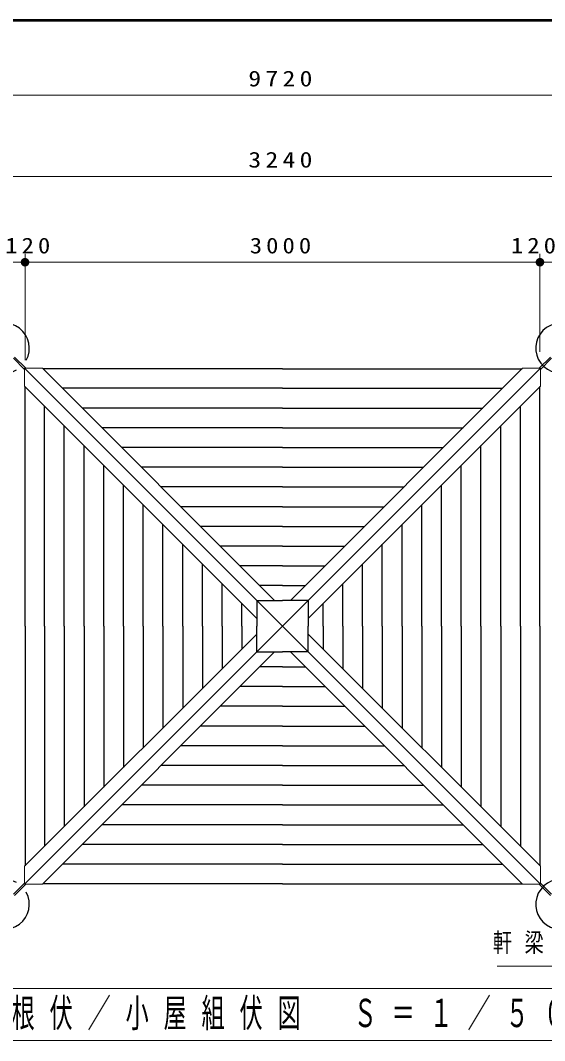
# Model space of a CAD drawing. Units: millimetres on the paper, scale 1:50. Extents: x -365 to 10, y -38 to 257.
# Drawn here: x -269.2 to -208.2, y 138.2 to 257 of the extents above; entities that cross this region are included whole.
import ezdxf

# ---------------------------------------------------------------- set-up
doc = ezdxf.new("R2010")
doc.units = ezdxf.units.MM
doc.layers.add('LY_1', color=7, linetype='Continuous', lineweight=13)
doc.layers.add('LY_2', color=7, linetype='Continuous', lineweight=13)
doc.styles.add('ＭＳ ゴシック', font='')
doc.styles.get('ＭＳ ゴシック').set_extended_font_data('MS Gothic')

# ---------------------------------------------------------------- blocks, each defined once
blk = doc.blocks.new('filled_dot')
at = {"color": 0, "linetype": 'Continuous', "lineweight": -2, "const_width": 1.25}
blk.add_lwpolyline([(-0.625, 0, 1), (0.625, 0, 1)], format="xyb", close=True, dxfattribs=at)

msp = doc.modelspace()

# ---------------------------------------------------------------- linework, layer by layer
at = {"layer": 'LY_1'}
for p, q in [((-335.897, 248.278), (-141.497, 248.278)), ((-271.097, 238.826), (-206.297, 238.826)), ((-268.697, 217.426), (-268.697, 229.826)), ((-208.697, 218.408), (-208.697, 229.826)), ((-271.097, 228.826), (-265.176, 228.826)), ((-268.697, 228.826), (-208.697, 228.826)), ((-212.187, 228.826), (-206.297, 228.826)), ((-202.669, 144.213), (-274.725, 144.213)), ((-274.725, 138.157), (-202.669, 138.157))]:
    msp.add_line(p, q, dxfattribs=at)
at = {"layer": 'LY_1', "lineweight": 25}
for p, q in [((-270.045, 217.647), (-268.744, 216.346)), ((-269.918, 217.775), (-268.616, 216.473)), ((-207.476, 217.775), (-208.777, 216.473)), ((-207.349, 217.647), (-208.65, 216.346)), ((-270.045, 155.205), (-268.744, 156.507)), ((-269.918, 155.078), (-268.616, 156.38)), ((-207.476, 155.078), (-208.777, 156.38)), ((-207.349, 155.205), (-208.65, 156.507))]:
    msp.add_line(p, q, dxfattribs=at)
at = {"layer": 'LY_1', "color": 131}
for p, q in [((-268.744, 214.387), (-268.744, 216.473)), ((-268.744, 214.387), (-268.744, 216.473)), ((-266.658, 216.473), (-268.744, 216.473)), ((-210.736, 216.473), (-208.65, 216.473)), ((-208.65, 214.387), (-208.65, 216.473)), ((-208.65, 214.387), (-208.65, 216.473)), ((-268.744, 158.466), (-268.744, 156.38)), ((-208.65, 158.466), (-208.65, 156.38)), ((-266.658, 156.38), (-268.744, 156.38)), ((-266.658, 156.38), (-268.744, 156.38)), ((-210.736, 156.38), (-208.65, 156.38)), ((-210.736, 156.38), (-208.65, 156.38))]:
    msp.add_line(p, q, dxfattribs=at)
at = {"layer": 'LY_1', "color": 131, "lineweight": 25}
for p, q in [((-241.697, 189.426), (-268.744, 216.473)), ((-241.697, 189.426), (-268.744, 216.473)), ((-241.697, 189.426), (-268.744, 216.473)), ((-239.611, 189.426), (-266.658, 216.473)), ((-237.783, 189.426), (-210.736, 216.473)), ((-235.697, 189.426), (-208.65, 216.473)), ((-235.697, 189.426), (-208.65, 216.473)), ((-235.697, 189.426), (-208.65, 216.473)), ((-241.697, 187.34), (-268.744, 214.387)), ((-241.697, 187.34), (-268.744, 214.387)), ((-235.697, 187.34), (-208.65, 214.387)), ((-235.697, 187.34), (-208.65, 214.387)), ((-241.697, 185.512), (-268.744, 158.466)), ((-235.697, 185.512), (-208.65, 158.466)), ((-241.697, 183.426), (-268.744, 156.38)), ((-241.697, 183.426), (-268.744, 156.38)), ((-241.697, 183.426), (-268.744, 156.38)), ((-239.611, 183.426), (-266.658, 156.38)), ((-239.611, 183.426), (-266.658, 156.38)), ((-237.783, 183.426), (-210.736, 156.38)), ((-237.783, 183.426), (-210.736, 156.38)), ((-235.697, 183.426), (-208.65, 156.38)), ((-235.697, 183.426), (-208.65, 156.38)), ((-235.697, 183.426), (-208.65, 156.38))]:
    msp.add_line(p, q, dxfattribs=at)
at = {"layer": 'LY_1', "color": 4, "lineweight": 25}
for p, q in [((-238.697, 216.426), (-266.611, 216.426)), ((-238.697, 216.426), (-210.783, 216.426)), ((-268.697, 186.426), (-268.697, 214.34)), ((-268.697, 186.426), (-268.697, 214.34)), ((-208.697, 186.426), (-208.697, 214.34)), ((-208.697, 186.426), (-208.697, 214.34)), ((-268.697, 186.426), (-268.697, 158.512)), ((-208.697, 186.426), (-208.697, 158.512)), ((-238.697, 156.426), (-266.611, 156.426)), ((-238.697, 156.426), (-266.611, 156.426)), ((-238.697, 156.426), (-210.783, 156.426)), ((-238.697, 156.426), (-210.783, 156.426))]:
    msp.add_line(p, q, dxfattribs=at)
at = {"layer": 'LY_1', "color": 12, "lineweight": 25}
for p, q in [((-238.697, 214.147), (-264.331, 214.147)), ((-238.697, 214.147), (-213.062, 214.147)), ((-266.417, 186.426), (-266.417, 212.061)), ((-266.417, 186.426), (-266.417, 212.061)), ((-238.697, 211.848), (-262.033, 211.848)), ((-238.697, 211.848), (-215.361, 211.848)), ((-210.976, 186.426), (-210.976, 212.061)), ((-210.976, 186.426), (-210.976, 212.061)), ((-264.119, 186.426), (-264.119, 209.762)), ((-264.119, 186.426), (-264.119, 209.762)), ((-238.697, 209.549), (-259.734, 209.549)), ((-238.697, 209.549), (-217.66, 209.549)), ((-213.275, 186.426), (-213.275, 209.762)), ((-213.275, 186.426), (-213.275, 209.762)), ((-261.82, 186.426), (-261.82, 207.463)), ((-261.82, 186.426), (-261.82, 207.463)), ((-238.697, 207.251), (-257.435, 207.251)), ((-238.697, 207.251), (-219.958, 207.251)), ((-215.574, 186.426), (-215.574, 207.463)), ((-215.574, 186.426), (-215.574, 207.463)), ((-259.521, 186.426), (-259.521, 205.165)), ((-259.521, 186.426), (-259.521, 205.165)), ((-238.697, 204.952), (-255.136, 204.952)), ((-238.697, 204.952), (-222.257, 204.952)), ((-217.872, 186.426), (-217.872, 205.165)), ((-217.872, 186.426), (-217.872, 205.165)), ((-257.222, 186.426), (-257.222, 202.866)), ((-257.222, 186.426), (-257.222, 202.866)), ((-238.697, 202.653), (-252.837, 202.653)), ((-238.697, 202.653), (-224.556, 202.653)), ((-220.171, 186.426), (-220.171, 202.866)), ((-220.171, 186.426), (-220.171, 202.866)), ((-254.923, 186.426), (-254.923, 200.567)), ((-254.923, 186.426), (-254.923, 200.567)), ((-238.697, 200.354), (-250.539, 200.354)), ((-238.697, 200.354), (-226.855, 200.354)), ((-222.47, 186.426), (-222.47, 200.567)), ((-222.47, 186.426), (-222.47, 200.567)), ((-252.625, 186.426), (-252.625, 198.268)), ((-252.625, 186.426), (-252.625, 198.268)), ((-238.697, 198.056), (-248.24, 198.056)), ((-238.697, 198.056), (-229.154, 198.056)), ((-224.769, 186.426), (-224.769, 198.268)), ((-224.769, 186.426), (-224.769, 198.268)), ((-250.326, 186.426), (-250.326, 195.97)), ((-250.326, 186.426), (-250.326, 195.97)), ((-238.697, 195.757), (-245.941, 195.757)), ((-238.697, 195.757), (-231.452, 195.757)), ((-227.068, 186.426), (-227.068, 195.97)), ((-227.068, 186.426), (-227.068, 195.97)), ((-248.027, 186.426), (-248.027, 193.671)), ((-248.027, 186.426), (-248.027, 193.671)), ((-238.697, 193.458), (-243.642, 193.458)), ((-238.697, 193.458), (-233.751, 193.458)), ((-229.366, 186.426), (-229.366, 193.671)), ((-229.366, 186.426), (-229.366, 193.671)), ((-245.728, 186.426), (-245.728, 191.372)), ((-245.728, 186.426), (-245.728, 191.372)), ((-231.665, 186.426), (-231.665, 191.372)), ((-231.665, 186.426), (-231.665, 191.372)), ((-238.697, 191.159), (-241.344, 191.159)), ((-238.697, 191.159), (-236.05, 191.159)), ((-243.429, 186.426), (-243.429, 189.073)), ((-243.429, 186.426), (-243.429, 189.073)), ((-233.964, 186.426), (-233.964, 189.073)), ((-233.964, 186.426), (-233.964, 189.073)), ((-266.417, 186.426), (-266.417, 160.792)), ((-264.119, 186.426), (-264.119, 163.091)), ((-261.82, 186.426), (-261.82, 165.389)), ((-259.521, 186.426), (-259.521, 167.688)), ((-257.222, 186.426), (-257.222, 169.987)), ((-254.923, 186.426), (-254.923, 172.286)), ((-252.625, 186.426), (-252.625, 174.584)), ((-250.326, 186.426), (-250.326, 176.883)), ((-248.027, 186.426), (-248.027, 179.182)), ((-245.728, 186.426), (-245.728, 181.481)), ((-243.429, 186.426), (-243.429, 183.78)), ((-233.964, 186.426), (-233.964, 183.78)), ((-231.665, 186.426), (-231.665, 181.481)), ((-229.366, 186.426), (-229.366, 179.182)), ((-227.068, 186.426), (-227.068, 176.883)), ((-224.769, 186.426), (-224.769, 174.584)), ((-222.47, 186.426), (-222.47, 172.286)), ((-220.171, 186.426), (-220.171, 169.987)), ((-217.872, 186.426), (-217.872, 167.688)), ((-215.574, 186.426), (-215.574, 165.389)), ((-213.275, 186.426), (-213.275, 163.091)), ((-210.976, 186.426), (-210.976, 160.792)), ((-238.697, 181.694), (-241.344, 181.694)), ((-238.697, 181.694), (-241.344, 181.694)), ((-238.697, 181.694), (-236.05, 181.694)), ((-238.697, 181.694), (-236.05, 181.694)), ((-238.697, 179.395), (-243.642, 179.395)), ((-238.697, 179.395), (-243.642, 179.395)), ((-238.697, 179.395), (-233.751, 179.395)), ((-238.697, 179.395), (-233.751, 179.395)), ((-238.697, 177.096), (-245.941, 177.096)), ((-238.697, 177.096), (-245.941, 177.096)), ((-238.697, 177.096), (-231.452, 177.096)), ((-238.697, 177.096), (-231.452, 177.096)), ((-238.697, 174.797), (-248.24, 174.797)), ((-238.697, 174.797), (-248.24, 174.797)), ((-238.697, 174.797), (-229.154, 174.797)), ((-238.697, 174.797), (-229.154, 174.797)), ((-238.697, 172.499), (-250.539, 172.499)), ((-238.697, 172.499), (-250.539, 172.499)), ((-238.697, 172.499), (-226.855, 172.499)), ((-238.697, 172.499), (-226.855, 172.499)), ((-238.697, 170.2), (-252.837, 170.2)), ((-238.697, 170.2), (-252.837, 170.2)), ((-238.697, 170.2), (-224.556, 170.2)), ((-238.697, 170.2), (-224.556, 170.2)), ((-238.697, 167.901), (-255.136, 167.901)), ((-238.697, 167.901), (-255.136, 167.901)), ((-238.697, 167.901), (-222.257, 167.901)), ((-238.697, 167.901), (-222.257, 167.901)), ((-238.697, 165.602), (-257.435, 165.602)), ((-238.697, 165.602), (-257.435, 165.602)), ((-238.697, 165.602), (-219.958, 165.602)), ((-238.697, 165.602), (-219.958, 165.602)), ((-238.697, 163.303), (-259.734, 163.303)), ((-238.697, 163.303), (-259.734, 163.303)), ((-238.697, 163.303), (-217.66, 163.303)), ((-238.697, 163.303), (-217.66, 163.303)), ((-238.697, 161.005), (-262.033, 161.005)), ((-238.697, 161.005), (-262.033, 161.005)), ((-238.697, 161.005), (-215.361, 161.005)), ((-238.697, 161.005), (-215.361, 161.005)), ((-238.697, 158.706), (-264.331, 158.706)), ((-238.697, 158.706), (-264.331, 158.706)), ((-238.697, 158.706), (-213.062, 158.706)), ((-238.697, 158.706), (-213.062, 158.706))]:
    msp.add_line(p, q, dxfattribs=at)
at = {"layer": 'LY_1', "color": 2, "lineweight": 25}
for p, q in [((-238.697, 186.426), (-241.697, 189.426)), ((-241.697, 189.426), (-241.697, 186.426)), ((-238.697, 186.426), (-241.697, 189.426)), ((-241.697, 189.426), (-241.697, 186.426)), ((-238.697, 186.426), (-241.697, 189.426)), ((-241.697, 189.426), (-238.697, 189.426)), ((-238.697, 186.426), (-235.697, 189.426)), ((-238.697, 186.426), (-235.697, 189.426)), ((-235.697, 189.426), (-238.697, 189.426)), ((-238.697, 186.426), (-235.697, 189.426)), ((-235.697, 189.426), (-235.697, 186.426)), ((-235.697, 189.426), (-235.697, 186.426)), ((-238.697, 186.426), (-241.697, 183.426)), ((-238.697, 186.426), (-241.697, 183.426)), ((-238.697, 186.426), (-241.697, 183.426)), ((-241.697, 183.426), (-241.697, 186.426)), ((-238.697, 186.426), (-235.697, 183.426)), ((-238.697, 186.426), (-235.697, 183.426)), ((-238.697, 186.426), (-235.697, 183.426)), ((-235.697, 183.426), (-235.697, 186.426)), ((-241.697, 183.426), (-238.697, 183.426)), ((-241.697, 183.426), (-238.697, 183.426)), ((-235.697, 183.426), (-238.697, 183.426)), ((-235.697, 183.426), (-238.697, 183.426))]:
    msp.add_line(p, q, dxfattribs=at)
at = {"layer": 'LY_1'}
msp.add_lwpolyline([(-158.531, 156.426), (-168.142, 146.815), (-213.679, 146.815)], dxfattribs=at)
at = {"layer": 'LY_1', "lineweight": 25}
for centre, start, end in [((-271.097, 218.826), 330.70955, 299.29045), ((-206.297, 218.826), 330.70955, 299.29045), ((-271.097, 154.026), 60.70955, 29.29045), ((-206.297, 154.026), 60.70955, 29.29045)]:
    msp.add_arc(centre, 2.9, start, end, dxfattribs=at)
at = {"layer": 'LY_2', "lineweight": 50}
msp.add_line((0, 257), (-365, 257), dxfattribs=at)

# ---------------------------------------------------------------- block references
at = {"layer": 'LY_1', "xscale": 0.4, "yscale": 0.4}
for p in [(-268.697, 228.826), (-208.697, 228.826)]:
    msp.add_blockref('filled_dot', p, dxfattribs=at)
at = {"layer": 'LY_1', "xscale": 0.4, "yscale": 0.4, "rotation": 180}
for p in [(-268.697, 228.826), (-208.697, 228.826)]:
    msp.add_blockref('filled_dot', p, dxfattribs=at)

# ---------------------------------------------------------------- texts
at = {"layer": 'LY_1', "style": 'ＭＳ ゴシック'}
for s, insert, char_height, attachment_point in [('\\T1.33;\\W1.2;9720', (-238.697, 249.278), 1.833, 8), ('\\T1.33;\\W1.2;3240', (-238.697, 239.826), 1.833, 8), ('\\T1.33;\\W1.15;120', (-268.145, 229.826), 1.833, 8), ('\\T1.33;\\W1.15;3000', (-238.697, 229.826), 1.833, 8), ('\\T1.33;\\W1.15;120', (-209.218, 229.826), 1.833, 8), ('\\T1.64;\\W0.75;軒梁：□－１００×５０×３．２', (-214.189, 149.465), 2.199, 4), ('\\T1.64;\\W0.6;屋根伏／小屋組伏図\u3000Ｓ＝１／５０', (-274.697, 141.185), 3.299, 4)]:
    msp.add_mtext(s, dxfattribs=dict(at, insert=insert, char_height=char_height, attachment_point=attachment_point))

doc.saveas('drawing.dxf')
